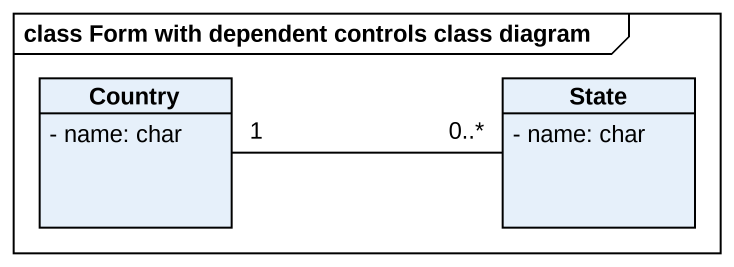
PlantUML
@startuml
mainframe class Form with dependent controls class diagram
hide circle
hide empty members
skinparam classAttributeIconSize 0
class Country {
  - name: char
}
class "State" as State_ {
  - name: char
}
State_ "0..*" -left- "1" Country
@enduml
